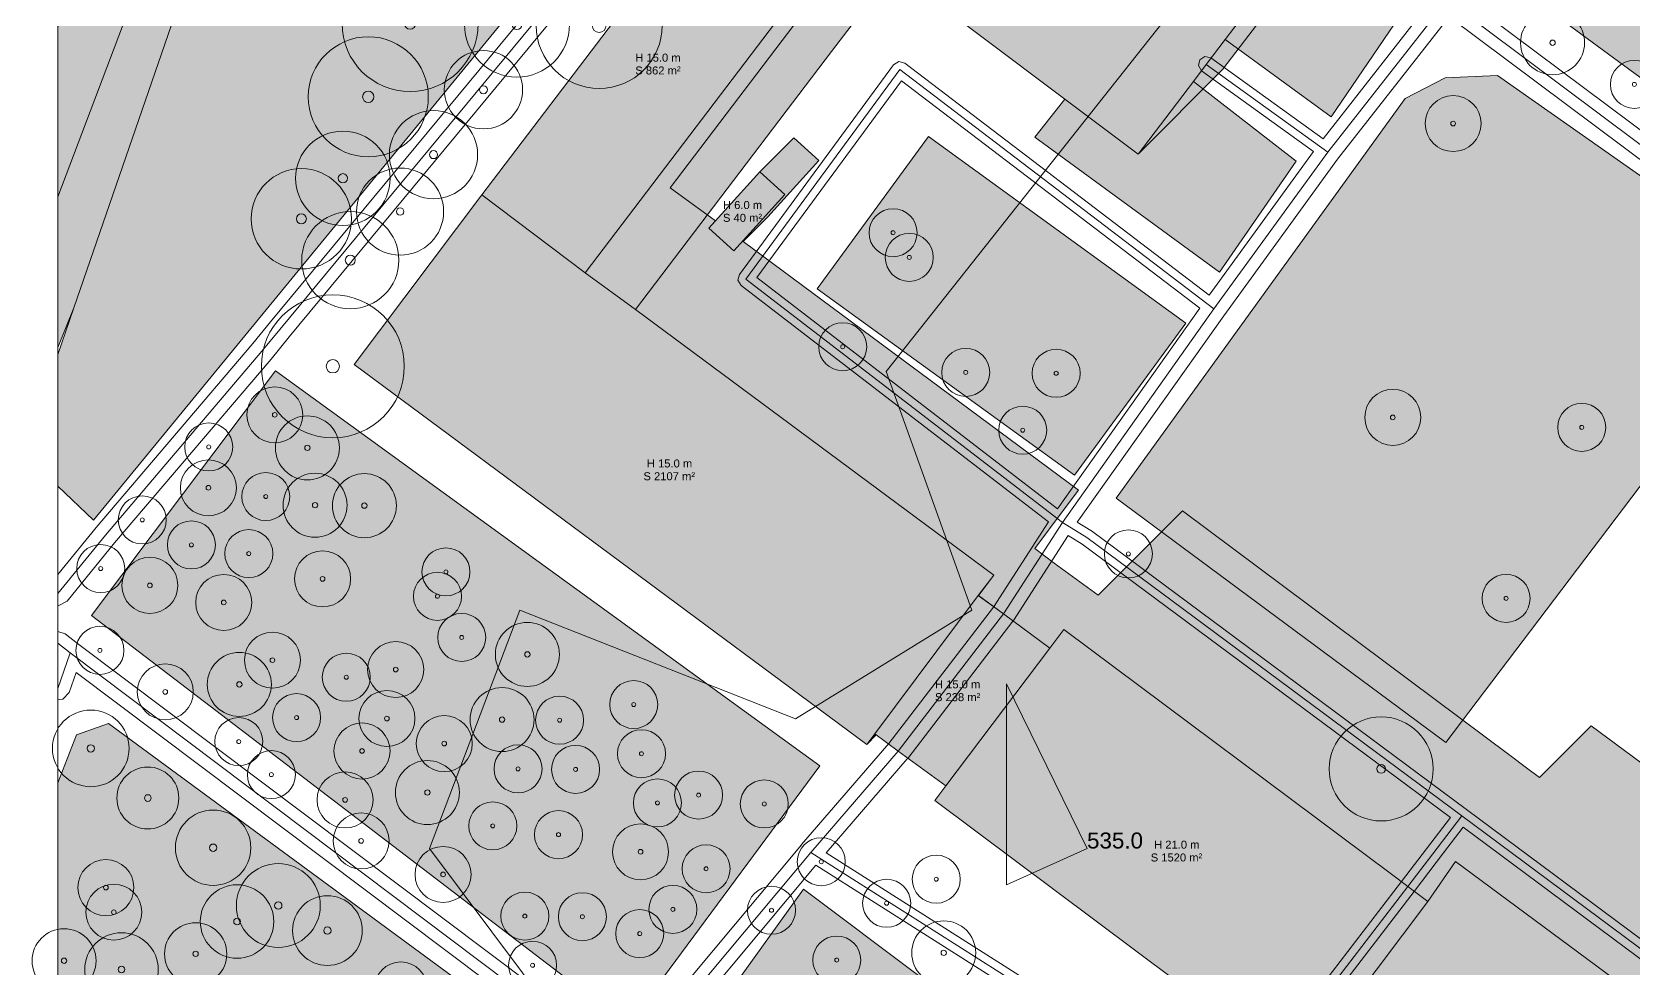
# Model space of a CAD drawing. Header units: metres. Extents: x -6 to 981, y -3 to 1020.
# Drawn here: x -3.2 to 196.9, y 208.4 to 325.5 of the extents above; entities that cross this region are included whole.
import ezdxf

# ---------------------------------------------------------------- set-up
doc = ezdxf.new("R2010")
doc.units = ezdxf.units.M
doc.header["$MEASUREMENT"] = 0
for name, color, linetype, lineweight, true_color in [('TPX_BUILDING_AREAS_TEXT', 7, 'CONTINUOUS', 0, 0x000000), ('TPX_BUILDING_HEIGHTS_TEXT', 7, 'CONTINUOUS', 0, 0x000000), ('TPX_BUILDINGS', 7, 'CONTINUOUS', 0, 0x000000), ('TPX_BUILDINGS_HATCH', 7, 'CONTINUOUS', 0, 0xf0f0f0), ('TPX_BUILDINGS_SHADOWS_HATCH', 7, 'CONTINUOUS', 0, 0x000000), ('TPX_BUILDINGS_SHADOWS_OUTLINES', 7, 'CONTINUOUS', 0, 0x000000), ('TPX_CONTOUR_LINES_5M', 7, 'CONTINUOUS', 0, 0x969696), ('TPX_CONTOUR_LINES_5M_TEXT', 7, 'CONTINUOUS', 0, 0x000000), ('TPX_FRAME_PROJECT', 7, 'CONTINUOUS', 0, 0x000000), ('TPX_ROADS_AXES', 7, 'CONTINUOUS', 0, 0x323232), ('TPX_ROADS_CONTOURS', 7, 'CONTINUOUS', 0, 0x646464), ('TPX_VEGETATION_GREEN_SPACES', 7, 'CONTINUOUS', 0, 0x58ba48), ('TPX_VEGETATION_GREEN_SPACES_HATCH', 7, 'CONTINUOUS', 0, 0x58ba48), ('TPX_VEGETATION_TREES_INDIVIDUAL', 7, 'CONTINUOUS', 0, 0x136734), ('TPX_WATERWAYS', 7, 'CONTINUOUS', 0, 0x7aafdf), ('TPX_WATERWAYS_HATCH', 7, 'CONTINUOUS', 0, 0x7aafdf)]:
    doc.layers.add(name, color=color, linetype=linetype, lineweight=lineweight, true_color=true_color)
doc.styles.add('TPX_TEXTE', font='arial.ttf')

# ---------------------------------------------------------------- blocks, each defined once
blk = doc.blocks.new('TREETR008_CR089')
at = {"layer": 'TPX_VEGETATION_TREES_INDIVIDUAL'}
for radius in [8.93, 0.8333333333333334]:
    blk.add_circle((0, 0, 0.0361), radius, dxfattribs=at)
blk = doc.blocks.new('TREETR003_CR039')
at = {"layer": 'TPX_VEGETATION_TREES_INDIVIDUAL'}
for radius in [3.89, 0.3333333333333333]:
    blk.add_circle((0, 0, 0.0361), radius, dxfattribs=at)
blk = doc.blocks.new('TREETR005_CR052')
at = {"layer": 'TPX_VEGETATION_TREES_INDIVIDUAL'}
for radius in [5.24, 0.4583333333333333]:
    blk.add_circle((0, 0, 0.0361), radius, dxfattribs=at)
blk = doc.blocks.new('TREETR004_CR039')
at = {"layer": 'TPX_VEGETATION_TREES_INDIVIDUAL'}
for radius in [3.87, 0.4166666666666667]:
    blk.add_circle((0, 0, 0.0361), radius, dxfattribs=at)
blk = doc.blocks.new('TREETR007_CR085')
at = {"layer": 'TPX_VEGETATION_TREES_INDIVIDUAL'}
for radius in [8.5, 0.7083333333333334]:
    blk.add_circle((0, 0, 0.0361), radius, dxfattribs=at)
blk = doc.blocks.new('TREETR007_CR075')
at = {"layer": 'TPX_VEGETATION_TREES_INDIVIDUAL'}
for radius in [7.5, 0.7083333333333334]:
    blk.add_circle((0, 0, 0.0361), radius, dxfattribs=at)
blk = doc.blocks.new('TREETR005_CR044')
at = {"layer": 'TPX_VEGETATION_TREES_INDIVIDUAL'}
for radius in [4.36, 0.4583333333333333]:
    blk.add_circle((0, 0, 0.0361), radius, dxfattribs=at)
blk = doc.blocks.new('TREETR006_CR059')
at = {"layer": 'TPX_VEGETATION_TREES_INDIVIDUAL'}
for radius in [5.9, 0.5833333333333334]:
    blk.add_circle((0, 0, 0.0361), radius, dxfattribs=at)
blk = doc.blocks.new('TREETR003_CR040')
at = {"layer": 'TPX_VEGETATION_TREES_INDIVIDUAL'}
for radius in [4, 0.3333333333333333]:
    blk.add_circle((0, 0, 0.0361), radius, dxfattribs=at)
blk = doc.blocks.new('TREETR003_CR030')
at = {"layer": 'TPX_VEGETATION_TREES_INDIVIDUAL'}
for radius in [3, 0.25]:
    blk.add_circle((0, 0, 0.0361), radius, dxfattribs=at)
blk = doc.blocks.new('TREETR003_CR035')
at = {"layer": 'TPX_VEGETATION_TREES_INDIVIDUAL'}
for radius in [3.5, 0.2916666666666667]:
    blk.add_circle((0, 0, 0.0361), radius, dxfattribs=at)
blk = doc.blocks.new('TREETR005_CR047')
at = {"layer": 'TPX_VEGETATION_TREES_INDIVIDUAL'}
for radius in [4.71, 0.4583333333333333]:
    blk.add_circle((0, 0, 0.0361), radius, dxfattribs=at)
blk = doc.blocks.new('TREETR005_CR065')
at = {"layer": 'TPX_VEGETATION_TREES_INDIVIDUAL'}
for radius in [6.5, 0.5416666666666666]:
    blk.add_circle((0, 0, 0.0361), radius, dxfattribs=at)
blk = doc.blocks.new('TREETR009_CR079')
at = {"layer": 'TPX_VEGETATION_TREES_INDIVIDUAL'}
for radius in [7.88, 0.875]:
    blk.add_circle((0, 0, 0.0361), radius, dxfattribs=at)
blk = doc.blocks.new('TREETR005_CR049')
at = {"layer": 'TPX_VEGETATION_TREES_INDIVIDUAL'}
for radius in [4.89, 0.5]:
    blk.add_circle((0, 0, 0.0361), radius, dxfattribs=at)
blk = doc.blocks.new('TREETR003_CR033')
at = {"layer": 'TPX_VEGETATION_TREES_INDIVIDUAL'}
for radius in [3.32, 0.2916666666666667]:
    blk.add_circle((0, 0, 0.0361), radius, dxfattribs=at)
blk = doc.blocks.new('TREETR005_CR054')
at = {"layer": 'TPX_VEGETATION_TREES_INDIVIDUAL'}
for radius in [5.44, 0.4583333333333333]:
    blk.add_circle((0, 0, 0.0361), radius, dxfattribs=at)
blk = doc.blocks.new('TREETR006_CR066')
at = {"layer": 'TPX_VEGETATION_TREES_INDIVIDUAL'}
for radius in [6.56, 0.625]:
    blk.add_circle((0, 0, 0.0361), radius, dxfattribs=at)
blk = doc.blocks.new('TREETR005_CR055')
at = {"layer": 'TPX_VEGETATION_TREES_INDIVIDUAL'}
for radius in [5.51, 0.5]:
    blk.add_circle((0, 0, 0.0361), radius, dxfattribs=at)
blk = doc.blocks.new('TREETR004_CR046')
at = {"layer": 'TPX_VEGETATION_TREES_INDIVIDUAL'}
for radius in [4.59, 0.4166666666666667]:
    blk.add_circle((0, 0, 0.0361), radius, dxfattribs=at)
blk = doc.blocks.new('TREETR006_CR063')
at = {"layer": 'TPX_VEGETATION_TREES_INDIVIDUAL'}
for radius in [6.27, 0.625]:
    blk.add_circle((0, 0, 0.0361), radius, dxfattribs=at)
blk = doc.blocks.new('TREETR005_CR048')
at = {"layer": 'TPX_VEGETATION_TREES_INDIVIDUAL'}
for radius in [4.79, 0.4583333333333333]:
    blk.add_circle((0, 0, 0.0361), radius, dxfattribs=at)
blk = doc.blocks.new('TREETR006_CR061')
at = {"layer": 'TPX_VEGETATION_TREES_INDIVIDUAL'}
for radius in [6.07, 0.625]:
    blk.add_circle((0, 0, 0.0361), radius, dxfattribs=at)

msp = doc.modelspace()

# ---------------------------------------------------------------- hatches: boundary and pattern name
at = {"layer": 'TPX_BUILDINGS_HATCH'}
for points in [[(52.97666401794413, 305.16288033220917), (37.04454369476298, 283.9902690956369), (101.08276314666728, 236.50063744280487), (102.0815901272581, 237.83221474383026), (115.01823849609355, 255.12101593706757), (116.93824143341044, 257.6740774223581), (72.18652958801249, 290.857245833613), (65.893137406616, 295.43999710772187), (98.1411203854368, 337.8924783775583), (104.4149298184202, 333.26559773180634), (125.82832760742167, 317.143282325007), (134.97169632842997, 310.2720598289743), (141.88458867004374, 319.3611120292917), (143.49411435058573, 321.4848808357492), (145.84049076965312, 324.57697144243866), (151.78390927246073, 332.40067234728485), (102.00906987121562, 369.83280220720917), (85.21499295165995, 347.6043333122507), (52.97666401794413, 305.16288033220917)], [(102.00906987121562, 369.83280220720917), (85.21499295165995, 347.6043333122507), (98.1411203854368, 337.8924783775583), (104.4149298184202, 333.26559773180634), (125.82832760742167, 317.143282325007), (134.97169632842997, 310.2720598289743), (141.88458867004374, 319.3611120292917), (143.49411435058573, 321.4848808357492), (145.84049076965312, 324.57697144243866), (151.78390927246073, 332.40067234728485), (102.00906987121562, 369.83280220720917)], [(85.21499295165995, 347.6043333122507), (52.97666401794413, 305.16288033220917), (65.893137406616, 295.43999710772187), (98.1411203854368, 337.8924783775583), (85.21499295165995, 347.6043333122507)], [(87.7069277279661, 308.0436061928049), (81.34015030792216, 300.9998888084665), (84.47216553619364, 298.1766237327829), (90.83894200256327, 305.2203430244699), (87.7069277279661, 308.0436061928049)], [(52.97666401794413, 305.16288033220917), (37.04454369476298, 283.9902690956369), (101.08276314666728, 236.50063744280487), (102.0815901272581, 237.83221474383026), (115.01823849609355, 255.12101593706757), (116.93824143341044, 257.6740774223581), (72.18652958801249, 290.857245833613), (65.893137406616, 295.43999710772187), (52.97666401794413, 305.16288033220917)], [(115.01823849609355, 255.12101593706757), (102.0815901272581, 237.83221474383026), (104.99985260894755, 235.67605248186737), (110.95082230499247, 231.31829586718231), (123.93468613555888, 248.54015007708222), (118.14559884002665, 252.80767288897187), (115.01823849609355, 255.12101593706757)], [(110.95082230499247, 231.31829586718231), (109.56420845916728, 229.48057594988495), (149.75167794158915, 199.47817459795624), (152.394171189575, 197.5131019661203), (155.0841011517332, 195.50323906634003), (171.19978756835917, 216.86268654558808), (168.67141957214335, 218.74907055590302), (166.62783665588358, 220.27611389849335), (125.68004651000956, 250.85104027483612), (123.93468613555888, 248.54015007708222), (110.95082230499247, 231.31829586718231)], [(110.95082230499247, 231.31829586718231), (109.56420845916728, 229.48057594988495), (149.75167794158915, 199.47817459795624), (152.394171189575, 197.5131019661203), (155.0841011517332, 195.50323906634003), (150.5352034085081, 189.35092392656952), (160.48937077453593, 182.16159287188202), (178.9408316128538, 168.59499016497284), (199.66429276397685, 153.3551019737497), (208.6579889767454, 146.8289913246408), (212.50851483276347, 152.03480282519013), (214.2288889401243, 150.7436346122995), (215.56881279876688, 149.71104946825653), (259.36728997161845, 116.8480161735788), (260.85091538360575, 115.82514324877411), (262.2470888607786, 117.66279068682343), (275.7733673565672, 135.55574646685272), (277.1793217175291, 137.4154695579782), (274.9076704495237, 139.12202110979706), (232.62944645812968, 170.78442135546356), (230.64285511901835, 172.26656761858612), (228.8368629925535, 173.61397495958954), (232.75458855560282, 178.84131661150604), (174.62721199920634, 221.87303200457245), (171.19978756835917, 216.86268654558808), (168.67141957214335, 218.74907055590302), (166.62783665588358, 220.27611389849335), (125.68004651000956, 250.85104027483612), (123.93468613555888, 248.54015007708222), (110.95082230499247, 231.31829586718231)], [(155.0841011517332, 195.50323906634003), (150.5352034085081, 189.35092392656952), (160.48937077453593, 182.16159287188202), (178.9408316128538, 168.59499016497284), (199.66429276397685, 153.3551019737497), (208.6579889767454, 146.8289913246408), (212.50851483276347, 152.03480282519013), (228.8368629925535, 173.61397495958954), (232.75458855560282, 178.84131661150604), (174.62721199920634, 221.87303200457245), (171.19978756835917, 216.86268654558808), (155.0841011517332, 195.50323906634003)]]:
    msp.add_hatch(color=256, dxfattribs=at).paths.add_polyline_path(points)
at = {"layer": 'TPX_BUILDINGS_SHADOWS_HATCH'}
for points in [[(112.6156715863035, 380.43940392229706), (102.00907654693583, 369.8328098366037), (151.78391499450663, 332.4006809303537), (145.84049935272196, 324.57696572039276), (143.49412293365458, 321.4848751137033), (141.8845972531126, 319.3611063072458), (134.9717497341917, 310.272113234736), (145.57829804351786, 320.8786615440622), (152.49119133880595, 329.9677137443796), (154.10071606567362, 332.0914825508371), (156.44709343841532, 335.18357411120087), (162.39051098754862, 343.00727406237274), (112.6156715863035, 380.43940392229706)], [(98.14112133911112, 337.89246502611786), (65.89319081237772, 295.4400505134836), (72.1865362637327, 290.8572544166818), (116.93824810913065, 257.6740850517526), (115.01828904083231, 255.12106648180634), (118.14560456207255, 252.8076805183664), (123.93468422821024, 248.54016438219696), (125.68003888061503, 250.85104695055634), (166.6278433316038, 220.27612152788788), (168.67142624786356, 218.74907913897187), (171.19978566101054, 216.86270180437714), (174.6272043698118, 221.87303868029267), (232.75459427764872, 178.84132424090058), (228.83691067626933, 173.61402264330536), (232.6294531338499, 170.7844289848581), (274.90767712524394, 139.1220296928659), (277.179327439575, 137.41547814104706), (275.77341694763163, 135.55579510424286), (277.32262368133524, 134.38816204760224), (283.5007919781492, 129.75123348925263), (284.9648107998655, 131.6768974373117), (335.78959507873515, 93.73685970995575), (344.6804279797361, 105.62424793932587), (295.57142014434794, 142.28349247667938), (289.60103650024394, 136.3131097862497), (283.68657917907694, 140.7521156379953), (283.4565309994505, 140.925490767695), (292.0285639279173, 152.2647117683664), (289.7569136135862, 153.97126427385956), (247.47868962219218, 185.63366356585175), (244.01602883270243, 188.21706810686737), (245.807425927429, 190.58453789446503), (249.7251514904783, 195.81187954638153), (191.59777493408183, 238.84359493944794), (185.14247746398905, 232.38829746935517), (183.52066273620585, 233.59831371996552), (181.47707981994608, 235.12535610888153), (140.52928872039774, 265.7002834388986), (129.9730991833494, 255.1440948555246), (124.50956005981425, 259.17163410875946), (122.0696854107664, 260.97643604967743), (125.62484021118144, 265.72761765215546), (127.54484314849833, 268.280679137446), (85.6448521130369, 299.3493122169748), (88.71480603149394, 302.4192651817575), (95.08158345153788, 309.4629835197702), (91.94956917694071, 312.28624668810517), (87.70693535736063, 308.0436128685251), (90.8389496319578, 305.22035065386444), (84.47217316558817, 298.176618010737), (81.34014363220194, 300.99988117907196), (82.16979069641093, 301.91775551531464), (76.4997391217039, 306.04659882280976), (99.77521843841532, 336.6873325416818), (98.14112133911112, 337.89246502611786)], [(102.08159203460673, 237.83220043871552), (101.08281178405741, 236.5006851265207), (102.27294487884501, 237.6908182213083), (102.08159203460673, 237.83220043871552)]]:
    msp.add_hatch(color=256, dxfattribs=at).paths.add_polyline_path(points)
at = {"layer": 'TPX_VEGETATION_GREEN_SPACES_HATCH'}
for points in [[(1.2048985809087753e-07, 285.2458099434152), (1.2048985809087753e-07, 268.7846044609323), (4.45214283594396, 264.5074171135202), (94.97280800470617, 374.81061402056366), (100.02333366998937, 378.3755048820749), (107.66492092737462, 379.6100324699655), (110.52649700769689, 383.51738777849823), (111.63132870325353, 381.9328435966745), (176.53097069391515, 335.4551061699167), (312.69716560968664, 235.41257897112519), (389.40208065637853, 341.84923496935517), (394.24122250208165, 354.33893337938935), (422.66045868524816, 390.9988063881174), (438.7375813735416, 443.4164642402902), (344.7306386245182, 514.3346742698923), (276.68102467188146, 565.7075161049142), (254.30105888971593, 560.8678058693185), (233.21817314752843, 559.5182575294748), (234.33355438837316, 552.0479969093576), (239.2328778518131, 541.8591016838327), (243.6992379439762, 531.4415973732248), (244.70688641199376, 503.75507775042206), (242.53865635523107, 492.2817215034738), (229.07291710504796, 480.6617998192087), (203.62957298883703, 477.83561936113983), (175.8228560698917, 469.146552474238), (158.90319645532873, 461.72746697161347), (150.22585499414708, 457.2995590278879), (141.98246109613683, 457.19026890490204), (130.44702732691076, 461.18043938372284), (119.71823799738195, 469.41915074083954), (109.94485771784093, 476.4627050468698), (100.33263600000646, 485.3335880348459), (97.16111672052648, 489.0217861244455), (95.80511868128087, 494.3551534721628), (93.8555470717838, 499.68313828203827), (90.56565678247716, 503.0067018577829), (85.22286427149083, 504.8868917534128), (80.22952568659093, 503.2833370277658), (76.02267086633947, 499.8433593818918), (72.74244988092687, 492.21579495165497), (71.59313976892736, 490.16520443651825), (66.9907485259464, 478.4381612846628), (38.1673899901798, 395.85077419970185), (2.007822157233022, 291.0661262581125), (1.2048985809087753e-07, 285.2458099434152)], [(106.91985077789286, 374.79562798235565), (102.00906987121562, 369.83280220720917), (151.78390927246073, 332.40067234728485), (145.84049076965312, 324.57697144243866), (159.08322091033915, 314.9286588737741), (170.92005295684794, 332.3500036308542), (154.98159356048563, 344.3961643287912), (152.12172551086405, 340.6661256859079), (106.91985077789286, 374.79562798235565)], [(98.1411203854368, 337.8924783775583), (65.893137406616, 295.43999710772187), (72.18652958801249, 290.857245833613), (96.67783493926981, 323.0871633598581), (104.4149298184202, 333.26559773180634), (98.1411203854368, 337.8924783775583)], [(125.82832760742167, 317.143282325007), (122.09715027740458, 312.4018854210153), (145.1308779232786, 295.5325063774362), (154.7412409298704, 309.38397827837616), (141.88458867004374, 319.3611120292917), (134.97169632842997, 310.2720598289743), (125.82832760742167, 317.143282325007)], [(168.3622297756956, 317.2004980156198), (132.25192303588847, 267.2920831749216), (173.42025513580302, 236.7593988487497), (216.8965019696043, 294.1011776039377), (179.8874115460203, 320.1047481605783), (173.3558525555418, 319.82382622454315), (168.3622297756956, 317.2004980156198)], [(108.7816347592161, 312.4743293831125), (94.86153168609599, 293.454787642695), (127.03313012054423, 270.1353687355295), (140.95299096038798, 289.13278523180634), (108.7816347592161, 312.4743293831125)], [(27.214983414916787, 283.2090944359079), (4.203601311950479, 252.59445515368134), (67.0689415447996, 204.58386460039765), (70.66302914550761, 204.0173038551584), (75.68332619598368, 207.41621533129364), (95.21757740905741, 233.84137573931366), (27.214983414916787, 283.2090944359079)], [(-1.1210795491933823e-07, 231.6849627615884), (-1.1210795491933823e-07, -4.647299647331238e-07), (41.85534561390523, -4.647299647331238e-07), (91.65656269306783, 66.40677310246974), (89.46538913960103, 75.49456359166652), (72.3398703407729, 89.56952906865627), (65.91716182942037, 97.64499045629054), (61.04383266682271, 107.55660582799464), (55.16383350605611, 119.30676223058254), (52.632995493360795, 128.90769244451076), (51.64916313404683, 138.10581733006984), (51.18408573383931, 150.48007918614894), (52.200906641432084, 161.65411044377834), (54.413184053846635, 170.71068812627345), (58.79383743519429, 182.26251078862697), (63.155124552198686, 193.79235316533595), (62.79907310719136, 197.5865168692544), (6.352365381666459, 239.1066813590005), (2.3469694923842326, 237.71534205693752), (-1.1210795491933823e-07, 231.6849627615884)], [(93.17398114135722, 218.42093029711396), (77.784570168762, 196.9437774727121), (120.60946984222392, 164.44419327471405), (137.29471726348856, 185.28825894091278), (93.17398114135722, 218.42093029711396)]]:
    msp.add_hatch(color=256, dxfattribs=at).paths.add_polyline_path(points)
at = {"layer": 'TPX_WATERWAYS_HATCH'}
msp.add_hatch(color=256, dxfattribs=at).paths.add_polyline_path([(2.9336661100387573e-07, 326.11922684405), (2.9336661100387573e-07, 286.09970417711884), (2.0078213764354587, 291.0661262581125), (38.16739016305655, 395.85077419970185), (66.99074869882315, 478.4381612846628), (71.59313994180411, 490.16520443651825), (66.94176989328116, 492.2715257713571), (58.92572909127921, 495.89544048998505), (54.945919330231845, 474.24219647143036), (29.353947932831943, 401.17823162768036), (12.695616061799228, 361.2140888283029), (2.9336661100387573e-07, 326.11922684405)])

# ---------------------------------------------------------------- linework, layer by layer
at = {"layer": 'TPX_BUILDINGS', "elevation": 0.042100000000000005}
for points in [[(52.97666401794413, 305.16288033220917), (37.04454369476298, 283.9902690956369), (101.08276314666728, 236.50063744280487), (102.0815901272581, 237.83221474383026), (115.01823849609355, 255.12101593706757), (116.93824143341044, 257.6740774223581), (72.18652958801249, 290.857245833613), (65.893137406616, 295.43999710772187), (98.1411203854368, 337.8924783775583), (104.4149298184202, 333.26559773180634), (125.82832760742167, 317.143282325007), (134.97169632842997, 310.2720598289743), (141.88458867004374, 319.3611120292917), (143.49411435058573, 321.4848808357492), (145.84049076965312, 324.57697144243866), (151.78390927246073, 332.40067234728485), (102.00906987121562, 369.83280220720917), (85.21499295165995, 347.6043333122507)], [(102.00906987121562, 369.83280220720917), (85.21499295165995, 347.6043333122507), (98.1411203854368, 337.8924783775583), (104.4149298184202, 333.26559773180634), (125.82832760742167, 317.143282325007), (134.97169632842997, 310.2720598289743), (141.88458867004374, 319.3611120292917), (143.49411435058573, 321.4848808357492), (145.84049076965312, 324.57697144243866), (151.78390927246073, 332.40067234728485)], [(85.21499295165995, 347.6043333122507), (52.97666401794413, 305.16288033220917), (65.893137406616, 295.43999710772187), (98.1411203854368, 337.8924783775583)], [(87.7069277279661, 308.0436061928049), (81.34015030792216, 300.9998888084665), (84.47216553619364, 298.1766237327829), (90.83894200256327, 305.2203430244699)], [(52.97666401794413, 305.16288033220917), (37.04454369476298, 283.9902690956369), (101.08276314666728, 236.50063744280487), (102.0815901272581, 237.83221474383026), (115.01823849609355, 255.12101593706757), (116.93824143341044, 257.6740774223581), (72.18652958801249, 290.857245833613), (65.893137406616, 295.43999710772187)], [(115.01823849609355, 255.12101593706757), (102.0815901272581, 237.83221474383026), (104.99985260894755, 235.67605248186737), (110.95082230499247, 231.31829586718231), (123.93468613555888, 248.54015007708222), (118.14559884002665, 252.80767288897187)], [(110.95082230499247, 231.31829586718231), (109.56420845916728, 229.48057594988495), (149.75167794158915, 199.47817459795624), (152.394171189575, 197.5131019661203), (155.0841011517332, 195.50323906634003), (171.19978756835917, 216.86268654558808), (168.67141957214335, 218.74907055590302), (166.62783665588358, 220.27611389849335), (125.68004651000956, 250.85104027483612), (123.93468613555888, 248.54015007708222)], [(155.0841011517332, 195.50323906634003), (150.5352034085081, 189.35092392656952), (160.48937077453593, 182.16159287188202), (178.9408316128538, 168.59499016497284), (199.66429276397685, 153.3551019737497), (208.6579889767454, 146.8289913246408), (212.50851483276347, 152.03480282519013), (228.8368629925535, 173.61397495958954), (232.75458855560282, 178.84131661150604), (174.62721199920634, 221.87303200457245), (171.19978756835917, 216.86268654558808)]]:
    msp.add_lwpolyline(points, close=True, dxfattribs=at)
msp.add_lwpolyline([(232.75458855560282, 178.84131661150604), (174.62721199920634, 221.87303200457245), (171.19978756835917, 216.86268654558808), (168.67141957214335, 218.74907055590302), (166.62783665588358, 220.27611389849335), (125.68004651000956, 250.85104027483612), (123.93468613555888, 248.54015007708222), (110.95082230499247, 231.31829586718231), (109.56420845916728, 229.48057594988495), (149.75167794158915, 199.47817459795624)], dxfattribs=at)
at = {"layer": 'TPX_BUILDINGS_SHADOWS_OUTLINES', "elevation": 0.0391}
for points in [[(112.6156715863035, 380.43940392229706), (102.00907654693583, 369.8328098366037), (151.78391499450663, 332.4006809303537), (145.84049935272196, 324.57696572039276), (143.49412293365458, 321.4848751137033), (141.8845972531126, 319.3611063072458), (134.9717497341917, 310.272113234736), (145.57829804351786, 320.8786615440622), (152.49119133880595, 329.9677137443796), (154.10071606567362, 332.0914825508371), (156.44709343841532, 335.18357411120087), (162.39051098754862, 343.00727406237274)], [(102.08159203460673, 237.83220043871552), (101.08281178405741, 236.5006851265207), (102.27294487884501, 237.6908182213083)]]:
    msp.add_lwpolyline(points, close=True, dxfattribs=at)
for points in [[(98.14112133911112, 337.89246502611786), (65.89319081237772, 295.4400505134836), (72.1865362637327, 290.8572544166818), (116.93824810913065, 257.6740850517526), (115.01828904083231, 255.12106648180634), (118.14560456207255, 252.8076805183664), (123.93468422821024, 248.54016438219696), (125.68003888061503, 250.85104695055634), (166.6278433316038, 220.27612152788788), (168.67142624786356, 218.74907913897187), (171.19978566101054, 216.86270180437714), (174.6272043698118, 221.87303868029267), (232.75459427764872, 178.84132424090058)], [(249.7251514904783, 195.81187954638153), (191.59777493408183, 238.84359493944794), (185.14247746398905, 232.38829746935517), (183.52066273620585, 233.59831371996552), (181.47707981994608, 235.12535610888153), (140.52928872039774, 265.7002834388986), (129.9730991833494, 255.1440948555246), (124.50956005981425, 259.17163410875946), (122.0696854107664, 260.97643604967743), (125.62484021118144, 265.72761765215546), (127.54484314849833, 268.280679137446), (85.6448521130369, 299.3493122169748), (88.71480603149394, 302.4192651817575), (95.08158345153788, 309.4629835197702), (91.94956917694071, 312.28624668810517), (87.70693535736063, 308.0436128685251), (90.8389496319578, 305.22035065386444), (84.47217316558817, 298.176618010737), (81.34014363220194, 300.99988117907196), (82.16979069641093, 301.91775551531464), (76.4997391217039, 306.04659882280976), (99.77521843841532, 336.6873325416818)]]:
    msp.add_lwpolyline(points, dxfattribs=at)
at = {"layer": 'TPX_CONTOUR_LINES_5M', "elevation": 0.04810000000000001}
for points in [[(411.439607844688, 640.6926207407378), (392.8703905584989, 610.8929639616981), (396.2729798309156, 581.0933071831241), (355.55258599179797, 523.0837661428377), (329.21535739983665, 533.251229070127), (297.3880345529178, 521.4939936259761), (279.54148599278415, 491.69433684740216), (302.8781288078171, 463.72002213681117), (355.55258599179797, 517.101467335131), (387.0994664959144, 461.89468006882817), (381.8898145837593, 432.4109535459429), (276.5409002158558, 448.0446658125147), (197.52921443991363, 401.9050572696142), (103.51473328931024, 283.09673939691857), (114.21347522933502, 253.29708261834458), (92.18030007195193, 239.68894104100764), (57.73629628511844, 253.29708261834458), (46.450447382812854, 223.49742583977059), (65.84307147999061, 197.56269835634157)], [(118.51752866391325, 244.06596844969317), (118.51752866391325, 218.96332887373865), (128.60172508651158, 223.49742583977059), (118.51752866391325, 244.06596844969317)]]:
    msp.add_lwpolyline(points, dxfattribs=at)
at = {"layer": 'TPX_FRAME_PROJECT', "elevation": 0.0001}
msp.add_lwpolyline([(0, 0), (974.477457903442, 0), (974.477457903442, 1013.1883304733783), (0, 1013.1883304733783)], close=True, dxfattribs=at)
at = {"layer": 'TPX_ROADS_AXES', "elevation": 0.030099999999999995}
for points in [[(-3.835884854197502e-07, 255.36513367388397), (5.956344220903702, 262.6419214317575), (25.50551757600624, 285.63076248858124), (27.733661268022843, 288.3692754814401), (99.14457759645302, 374.59320107195526), (107.66492042329628, 379.6100324699655)], [(107.66492028167704, 379.6100324699655), (170.92005295684794, 332.3500036308542), (173.58293576171855, 329.52018395159394), (225.95495266845683, 290.3454650947824), (276.69633240631083, 251.79627361986786), (324.28183598449687, 215.54980698321015), (332.64951081207255, 209.62833729479462), (344.4916004650877, 205.63546028826386), (398.10733361175517, 166.25020542833954), (403.3325275891111, 158.06449166033417), (404.3139843457029, 149.58689442370087), (305.6831459515379, 17.9888795921579)], [(173.58293576171855, 329.52018395159394), (158.69638676574687, 310.5320066520944), (144.4547419064329, 290.9169515678659), (125.52131981780985, 264.23100510332733), (118.14559884002665, 252.80767288897187), (104.99985260894755, 235.67605248186737), (94.06998581817606, 223.00111904833466), (71.15613408019999, 195.55544033739716)], [(144.4547419064329, 290.9169515678659), (105.2243313305662, 320.8547777244821), (85.97955079009989, 294.64850273821503)], [(158.69638676574687, 310.5320066520944), (143.49411435058573, 321.4848808357492)], [(85.97955079009989, 294.64850273821503), (125.52131981780985, 264.23100510332733)], [(303.18190522125224, 169.54268112871796), (347.00249142578105, 134.97285786364228), (328.2427420132444, 112.39708080980927), (285.1238979809568, 145.2754777977243), (281.6929172985838, 147.87986412737519), (237.7174143307493, 181.24329033587128), (175.4093775265501, 227.56272354815155), (128.56689114501933, 262.3728956291452), (125.52131981780985, 264.23100510332733)], [(1.5644416643772274, 247.93127289507538), (-1.6530975699424744e-08, 249.166777045466)], [(1.5644424682250246, 247.93127306830138), (-1.6635749489068985e-07, 243.49605044256896)], [(71.15613408019999, 195.55544033739716), (1.564442109374795, 247.93127289507538)], [(175.4093775265501, 227.56272354815155), (172.3553823941038, 223.55744114611298), (168.67141957214335, 218.74907055590302), (152.394171189575, 197.5131019661203)], [(94.06998581817606, 223.00111904833466), (143.95815510681132, 191.32051411364228), (146.41920037200907, 189.4015182564035), (158.69550843170146, 179.78465691301972), (197.88979191711405, 151.00014343950897), (208.36306519439677, 143.02999630663544), (209.7982887738035, 141.952159316279), (256.79866833618144, 106.5534080574289)]]:
    msp.add_lwpolyline(points, dxfattribs=at)
at = {"layer": 'TPX_ROADS_CONTOURS', "elevation": 0.027099999999999996}
for points in [[(175.85308005014667, 329.6953040920198), (185.60435129801044, 335.4309217296541), (185.9799940744997, 335.8228141628206), (208.85487105051288, 378.7753059230745), (233.44020868936786, 376.15499037131667), (233.77648951212177, 376.1762391887605), (255.99666716257343, 381.4349157176912), (245.88349558511982, 347.379600699991), (245.84653784433613, 347.00102251395583), (247.22177054086933, 332.4203836284578), (239.9936201731325, 315.4212724529207), (225.9319336573244, 292.23589247092605)], [(127.38492800394306, 264.26543253287673), (145.67336107889423, 290.04228895530105), (159.8939287821413, 309.62831419333816), (173.8586790720583, 327.44071501120925), (225.0519926706911, 289.14767664298415), (275.78807379404316, 250.60251062735915), (323.3729155222536, 214.3565475307405), (323.41535879770527, 214.32538050040603), (330.55333830515156, 209.27411764487624), (318.475639597571, 192.36154859885573), (314.10420729318867, 186.5443965755403), (301.9785244623781, 170.4381543956697), (284.5260794321657, 146.98473661765456), (282.2975351969362, 148.67637937888503), (238.3218319574953, 182.03995722159743), (238.31401564279804, 182.0458270870149), (176.00597883859882, 228.3652602992952), (129.16335703531513, 263.1755334697664), (129.08771349588642, 263.22656076774)], [(87.36441160837421, 294.84484213218093), (105.42742754617939, 319.4418680034578), (142.68258024851093, 291.01141661033034), (124.9105827967287, 265.9624568782747)], [(96.00987745920429, 222.95381849631667), (106.13582445780048, 234.6964780651033), (106.18987490335712, 234.762901481241), (119.33562208811054, 251.89452188834548), (119.40575052896747, 251.9940282665193), (126.25962664285908, 262.6091415248811), (128.00708319345722, 261.54301565513015), (174.0002930323244, 227.36396711692214), (171.56087710062275, 224.1646987758577), (167.87773825327167, 219.35740488395095), (151.60049845377216, 198.12144678458571), (146.22359873453388, 190.82210939750075), (144.5730631510378, 192.10911196097732), (144.494230524695, 192.16468351706862)], [(147.80009295145283, 189.59007185325027), (153.19365431467304, 196.91233747825027), (169.46509195963154, 218.14072531089187), (173.14918448129902, 222.94926470145583), (175.60559107462177, 226.17081087455153), (236.2944643656374, 181.05505483970046), (233.90909220377216, 178.03484743461013), (229.8476994196535, 172.87297361716628), (213.43373324075947, 151.35004061087966), (208.17259432474384, 144.43157308921218), (198.48171736398945, 151.80613535270095), (178.56524397531757, 166.4329110942781), (179.7398407618166, 167.99367159232497), (179.93101240793476, 168.7347795329988), (179.54214979807148, 169.3940002284944), (178.80104185739765, 169.58517187461257), (178.14182116190204, 169.19630831107497), (176.95314814249286, 167.61684435233474), (159.29995466867695, 180.5814534984529)], [(73.00268389383564, 195.42668169364333), (94.70066668192158, 221.4160196147859), (143.3813212076784, 190.50222605094314), (145.0350878397585, 189.21270387992263), (122.39130808511982, 158.63221853598952), (118.62371660867939, 161.43592089042068)]]:
    msp.add_lwpolyline(points, close=True, dxfattribs=at)
for points in [[(97.9893353144289, 375.54997461661696), (26.578418985998724, 289.3260490261018), (24.352272288000677, 286.5900794826448), (4.813647524511907, 263.6136438213289), (4.795611635840032, 263.5920268855989), (2.543092705309391e-07, 257.7332908473909), (2.543092705309391e-07, 253.91751688346267), (0.1489346186281182, 253.87254541739821), (1.160730616247747, 254.41502683982253), (7.108158365881536, 261.68092077597976), (26.648213640844915, 284.65903967246413), (28.893064753210638, 287.41752642020583), (100.13215948740253, 373.43398874625564)], [(171.60706450144062, 329.4310981594026), (158.09584738413105, 312.1971923671663), (144.0786726633669, 322.29623144492507), (143.33374716440449, 322.4719383083284), (142.68276240030536, 322.0694391094148), (142.50705649057636, 321.32451456412673), (142.90955473581562, 320.6735288463533), (156.8918192545534, 310.5996419750154), (143.8496525446535, 292.63663118705153), (105.83098913828144, 321.64974039420485), (105.08204962412128, 321.8446037136018), (104.41831995645771, 321.44667833670974), (85.1735394159914, 295.24040239676833), (84.9894516626955, 294.508130248636), (85.36983038584003, 293.8558856807649), (123.78407217661152, 264.305737670511), (116.91848971048603, 253.67249315604568), (103.83590532938251, 236.62318628653884), (92.93401171365986, 223.98069208487868), (92.91852976480732, 223.96244543418288), (70.91866423288593, 197.61151998862624), (2.4803936640382744, 249.11926954612136), (0.9296600977540947, 250.34394758567214), (2.543092705309391e-07, 250.60700815543532), (2.543092705309391e-07, 242.10823744162917), (0.6474344889284112, 242.14296930655837), (1.41457773844013, 242.99708383902907), (2.2980625788331963, 245.50177973136306), (69.13780714670429, 195.19710939750075)]]:
    msp.add_lwpolyline(points, dxfattribs=at)
at = {"layer": 'TPX_VEGETATION_GREEN_SPACES', "elevation": 0.0031}
msp.add_lwpolyline([(71.59313976892736, 490.16520443651825), (66.9907485259464, 478.4381612846628), (38.1673899901798, 395.85077419970185), (2.007822157233022, 291.0661262581125), (1.2048985809087753e-07, 285.2458099434152), (1.2048985809087753e-07, 268.7846044609323), (4.45214283594396, 264.5074171135202), (94.97280800470617, 374.81061402056366), (100.02333366998937, 378.3755048820749), (107.66492092737462, 379.6100324699655), (110.52649700769689, 383.51738777849823), (111.63132870325353, 381.9328435966745), (176.53097069391515, 335.4551061699167), (312.69716560968664, 235.41257897112519)], dxfattribs=at)
for points in [[(106.91985077789286, 374.79562798235565), (102.00906987121562, 369.83280220720917), (151.78390927246073, 332.40067234728485), (145.84049076965312, 324.57697144243866), (159.08322091033915, 314.9286588737741), (170.92005295684794, 332.3500036308542), (154.98159356048563, 344.3961643287912), (152.12172551086405, 340.6661256859079)], [(98.1411203854368, 337.8924783775583), (65.893137406616, 295.43999710772187), (72.18652958801249, 290.857245833613), (96.67783493926981, 323.0871633598581), (104.4149298184202, 333.26559773180634)], [(125.82832760742167, 317.143282325007), (122.09715027740458, 312.4018854210153), (145.1308779232786, 295.5325063774362), (154.7412409298704, 309.38397827837616), (141.88458867004374, 319.3611120292917), (134.97169632842997, 310.2720598289743)], [(168.3622297756956, 317.2004980156198), (132.25192303588847, 267.2920831749216), (173.42025513580302, 236.7593988487497), (216.8965019696043, 294.1011776039377), (179.8874115460203, 320.1047481605783), (173.3558525555418, 319.82382622454315)], [(108.7816347592161, 312.4743293831125), (94.86153168609599, 293.454787642695), (127.03313012054423, 270.1353687355295), (140.95299096038798, 289.13278523180634)], [(27.214983414916787, 283.2090944359079), (4.203601311950479, 252.59445515368134), (67.0689415447996, 204.58386460039765), (70.66302914550761, 204.0173038551584), (75.68332619598368, 207.41621533129364), (95.21757740905741, 233.84137573931366)], [(-1.1210795491933823e-07, 231.6849627615884), (-1.1210795491933823e-07, -4.647299647331238e-07), (41.85534561390523, -4.647299647331238e-07), (91.65656269306783, 66.40677310246974), (89.46538913960103, 75.49456359166652), (72.3398703407729, 89.56952906865627), (65.91716182942037, 97.64499045629054), (61.04383266682271, 107.55660582799464), (55.16383350605611, 119.30676223058254), (52.632995493360795, 128.90769244451076), (51.64916313404683, 138.10581733006984), (51.18408573383931, 150.48007918614894), (52.200906641432084, 161.65411044377834), (54.413184053846635, 170.71068812627345), (58.79383743519429, 182.26251078862697), (63.155124552198686, 193.79235316533595), (62.79907310719136, 197.5865168692544), (6.352365381666459, 239.1066813590005), (2.3469694923842326, 237.71534205693752)], [(93.17398114135722, 218.42093029711396), (77.784570168762, 196.9437774727121), (120.60946984222392, 164.44419327471405), (137.29471726348856, 185.28825894091278)]]:
    msp.add_lwpolyline(points, close=True, dxfattribs=at)
at = {"layer": 'TPX_WATERWAYS', "elevation": 0.0060999999999999995}
msp.add_lwpolyline([(2.9336661100387573e-07, 326.11922684405), (2.9336661100387573e-07, 286.09970417711884), (2.0078213764354587, 291.0661262581125), (38.16739016305655, 395.85077419970185), (66.99074869882315, 478.4381612846628), (71.59313994180411, 490.16520443651825), (66.94176989328116, 492.2715257713571), (58.92572909127921, 495.89544048998505), (54.945919330231845, 474.24219647143036), (29.353947932831943, 401.17823162768036), (12.695616061799228, 361.2140888283029)], close=True, dxfattribs=at)
at = {"layer": 'TPX_WATERWAYS', "elevation": 0.0091}
msp.add_lwpolyline([(66.94177003734512, 492.2715257713571), (64.85595746868057, 487.403499991633), (35.770690401725005, 400.47368756029755), (32.46879144542618, 390.59628048632294), (4.3743057176470757e-07, 304.94647160265595)], dxfattribs=at)

# ---------------------------------------------------------------- block references
at = {"layer": 'TPX_VEGETATION_TREES_INDIVIDUAL'}
for name, p in [('TREETR007_CR085', (44.022597164905164, 326.58323615882546, 0.0361)), ('TREETR006_CR066', (57.373448896978516, 326.45495119318366, 0.0361)), ('TREETR009_CR079', (67.64333464228548, 326.35628176340833, 0.0361)), ('TREETR003_CR040', (186.76419039280154, 324.1905335802585, 0.0361)), ('TREETR007_CR075', (38.799271271622274, 317.4354595281184, 0.0361)), ('TREETR005_CR049', (53.186942979635205, 318.31920325243846, 0.0361)), ('TREETR003_CR030', (196.9850487189833, 318.9824780328199, 0.0361)), ('TREETR003_CR035', (174.34225480037276, 314.08977814018726, 0.0361)), ('TREETR005_CR055', (46.94645055098226, 310.2031871867366, 0.0361)), ('TREETR006_CR059', (35.62009684811346, 307.24603451788425, 0.0361)), ('TREETR006_CR063', (30.43603908130899, 302.1858629179187, 0.0361)), ('TREETR005_CR054', (42.769750581879634, 303.08933479432017, 0.0361)), ('TREETR006_CR061', (36.548882548871916, 297.0171224521473, 0.0361)), ('TREETR003_CR030', (104.36957097006962, 300.45357723068446, 0.0361)), ('TREETR003_CR030', (106.39411141723394, 297.3681385307573, 0.0361)), ('TREETR008_CR089', (34.36723113426706, 283.7520914473571, 0.0361)), ('TREETR003_CR030', (98.07022096705623, 286.20608714269474, 0.0361)), ('TREETR003_CR030', (113.44566642324207, 282.99242954468355, 0.0361)), ('TREETR003_CR030', (124.74258491111686, 282.88395402999595, 0.0361)), ('TREETR003_CR035', (27.11935402720701, 277.6897427099757, 0.0361)), ('TREETR003_CR035', (166.8002391847549, 277.3702109605074, 0.0361)), ('TREETR003_CR030', (120.56592768011615, 275.77005492011085, 0.0361)), ('TREETR003_CR030', (190.411271936493, 276.1216236827895, 0.0361)), ('TREETR003_CR030', (18.86411892453907, 273.68108028918505, 0.0361)), ('TREETR003_CR040', (31.18804365285905, 273.5626355544664, 0.0361)), ('TREETR003_CR035', (18.81500847899588, 268.571544110775, 0.0361)), ('TREETR003_CR030', (25.9941466297023, 267.4805421750061, 0.0361)), ('TREETR003_CR040', (32.14629166590748, 266.39941463340074, 0.0361)), ('TREETR003_CR040', (38.308258037723135, 266.3401982416399, 0.0361)), ('TREETR003_CR030', (10.55976314569125, 264.5628843354061, 0.0361)), ('TREETR003_CR030', (16.692264099256136, 261.4379315371625, 0.0361)), ('TREETR003_CR030', (23.87140688719228, 260.34692763118073, 0.0361)), ('TREETR003_CR030', (133.7696732422337, 260.31325844861567, 0.0361)), ('TREETR003_CR030', (5.365849888068624, 258.480795301497, 0.0361)), ('TREETR003_CR035', (33.08489973703399, 257.19237227505073, 0.0361)), ('TREETR003_CR030', (48.499647968041245, 258.06624808255583, 0.0361)), ('TREETR003_CR035', (11.508175728900824, 256.377746546641, 0.0361)), ('TREETR003_CR035', (20.7314906535903, 254.2450882815756, 0.0361)), ('TREETR003_CR030', (47.443194838706404, 255.0103906262666, 0.0361)), ('TREETR003_CR030', (180.9623954279814, 254.75026441784576, 0.0361)), ('TREETR003_CR030', (50.475086068036035, 249.87124188104644, 0.0361)), ('TREETR003_CR030', (5.267616574070416, 248.26170584606007, 0.0361)), ('TREETR003_CR035', (26.82471528823953, 247.0325014675036, 0.0361)), ('TREETR003_CR040', (58.67141702899244, 247.74848338356242, 0.0361)), ('TREETR003_CR035', (42.219839333731215, 245.86255073128268, 0.0361)), ('TREETR003_CR035', (13.434473504777998, 243.07318295398727, 0.0361)), ('TREETR003_CR040', (22.687265235057566, 244.0062539484352, 0.0361)), ('TREETR003_CR030', (36.04804087395314, 244.89985493803397, 0.0361)), ('TREETR003_CR030', (71.96346467838157, 241.4887617030181, 0.0361)), ('TREETR003_CR030', (29.836957329011057, 239.8495227098465, 0.0361)), ('TREETR003_CR035', (41.133923663408495, 239.74096035957336, 0.0361)), ('TREETR003_CR040', (55.51188051427016, 239.60280731134117, 0.0361)), ('TREETR003_CR030', (62.70085881202249, 239.53373801801354, 0.0361)), ('TREETR005_CR048', (4.122739443089813, 236.00865801796317, 0.0361)), ('TREETR003_CR030', (22.618513715453446, 236.85288309585303, 0.0361)), ('TREETR003_CR035', (38.01365217298735, 235.68292574491352, 0.0361)), ('TREETR003_CR035', (48.293444546405226, 236.60615061130375, 0.0361)), ('TREETR003_CR030', (72.9315602799179, 235.34743484808132, 0.0361)), ('TREETR005_CR065', (165.3514993127901, 233.43800928024575, 0.0361)), ('TREETR003_CR030', (57.50696445378708, 233.45161033282056, 0.0361)), ('TREETR003_CR030', (64.69594683730975, 233.38254248769954, 0.0361)), ('TREETR003_CR030', (26.687217742903158, 232.72575918678194, 0.0361)), ('TREETR003_CR040', (46.180533822160214, 230.49442269606516, 0.0361)), ('TREETR004_CR039', (11.252784833137412, 229.80808915756643, 0.0361)), ('TREETR003_CR035', (35.90073535515694, 229.57119911164045, 0.0361)), ('TREETR003_CR030', (74.92665497073904, 229.1962390905246, 0.0361)), ('TREETR003_CR030', (80.07146035280311, 230.16882381075993, 0.0361)), ('TREETR003_CR030', (88.27762689476367, 229.06799590587616, 0.0361)), ('TREETR005_CR047', (19.409836955892388, 223.59765094099566, 0.0361)), ('TREETR003_CR030', (54.357241820020135, 226.32783508533612, 0.0361)), ('TREETR003_CR030', (62.563409401569515, 225.2269871328026, 0.0361)), ('TREETR003_CR035', (37.90563041262794, 224.4419040842913, 0.0361)), ('TREETR003_CR035', (72.81375830830075, 223.08450225461274, 0.0361)), ('TREETR003_CR030', (95.39790895604528, 221.84556932654232, 0.0361)), ('TREETR003_CR035', (48.13633768958971, 220.25557161169127, 0.0361)), ('TREETR003_CR030', (81.01011372124776, 220.96175649063662, 0.0361)), ('TREETR003_CR030', (109.75626122800168, 219.66366616496816, 0.0361)), ('TREETR003_CR035', (6.009739988250658, 218.6164197679609, 0.0361)), ('TREETR005_CR052', (27.557077311794274, 216.3653033832088, 0.0361)), ('TREETR003_CR035', (7.0072698089061305, 215.54081064881757, 0.0361)), ('TREETR004_CR046', (22.402438062767033, 214.37082965672016, 0.0361)), ('TREETR003_CR030', (76.8530371041852, 215.89165658550337, 0.0361)), ('TREETR003_CR030', (89.1770264278166, 215.77328030159697, 0.0361)), ('TREETR003_CR030', (103.56482752610464, 216.6571047422476, 0.0361)), ('TREETR005_CR044', (33.6896109264344, 213.24034759681672, 0.0361)), ('TREETR003_CR030', (58.35723447345663, 215.0473351967521, 0.0361)), ('TREETR003_CR030', (65.54622917756205, 214.97826826013625, 0.0361)), ('TREETR003_CR039', (17.228152647963725, 210.3325322130695, 0.0361)), ('TREETR003_CR030', (72.71559018892003, 212.8653811509721, 0.0361)), ('TREETR003_CR040', (110.69494122825563, 210.4565934878774, 0.0361)), ('TREETR003_CR040', (0.7863318352610804, 209.46856737043709, 0.0361)), ('TREETR004_CR046', (7.965508371766191, 208.3775488063693, 0.0361)), ('TREETR003_CR030', (97.33413244545227, 209.5628953417763, 0.0361)), ('TREETR003_CR030', (59.325325277110096, 208.90599192865193, 0.0361)), ('TREETR003_CR033', (42.86386878998019, 205.99813605565578, 0.0361))]:
    msp.add_blockref(name, p, dxfattribs=at)

# ---------------------------------------------------------------- texts
at = {"layer": 'TPX_BUILDING_AREAS_TEXT', "style": 'TPX_TEXTE'}
for s, p in [('S 862 m²', (72.15694293532951, 320.22492269001253, 0.04510000000000001)), ('S 40 m²', (83.11454616510318, 301.8101151438226, 0.04510000000000001)), ('S 2107 m²', (73.17824326891706, 269.5164632802181, 0.04510000000000001)), ('S 238 m²', (109.600811333901, 241.91088052252329, 0.04510000000000001)), ('S 1520 m²', (136.55529650830204, 221.87481257634946, 0.04510000000000001))]:
    msp.add_text(s, height=1, dxfattribs=at).set_placement(p)
at = {"layer": 'TPX_BUILDING_HEIGHTS_TEXT', "style": 'TPX_TEXTE'}
for s, p in [('H 15.0 m', (72.15694293532951, 321.82492269001256, 0.04510000000000001)), ('H 6.0 m', (83.11454616510318, 303.4101151438226, 0.04510000000000001)), ('H 15.0 m', (73.60324326891705, 271.1164632802181, 0.04510000000000001)), ('H 15.0 m', (109.600811333901, 243.5108805225233, 0.04510000000000001)), ('H 21.0 m', (136.98029650830202, 223.47481257634948, 0.04510000000000001))]:
    msp.add_text(s, height=1, dxfattribs=at).set_placement(p)
at = {"layer": 'TPX_CONTOUR_LINES_5M_TEXT', "style": 'TPX_TEXTE'}
msp.add_text('535.0', height=2, dxfattribs=at).set_placement((128.60172508651158, 223.49742583977059, 0.04810000000000001))

doc.saveas('drawing.dxf')
